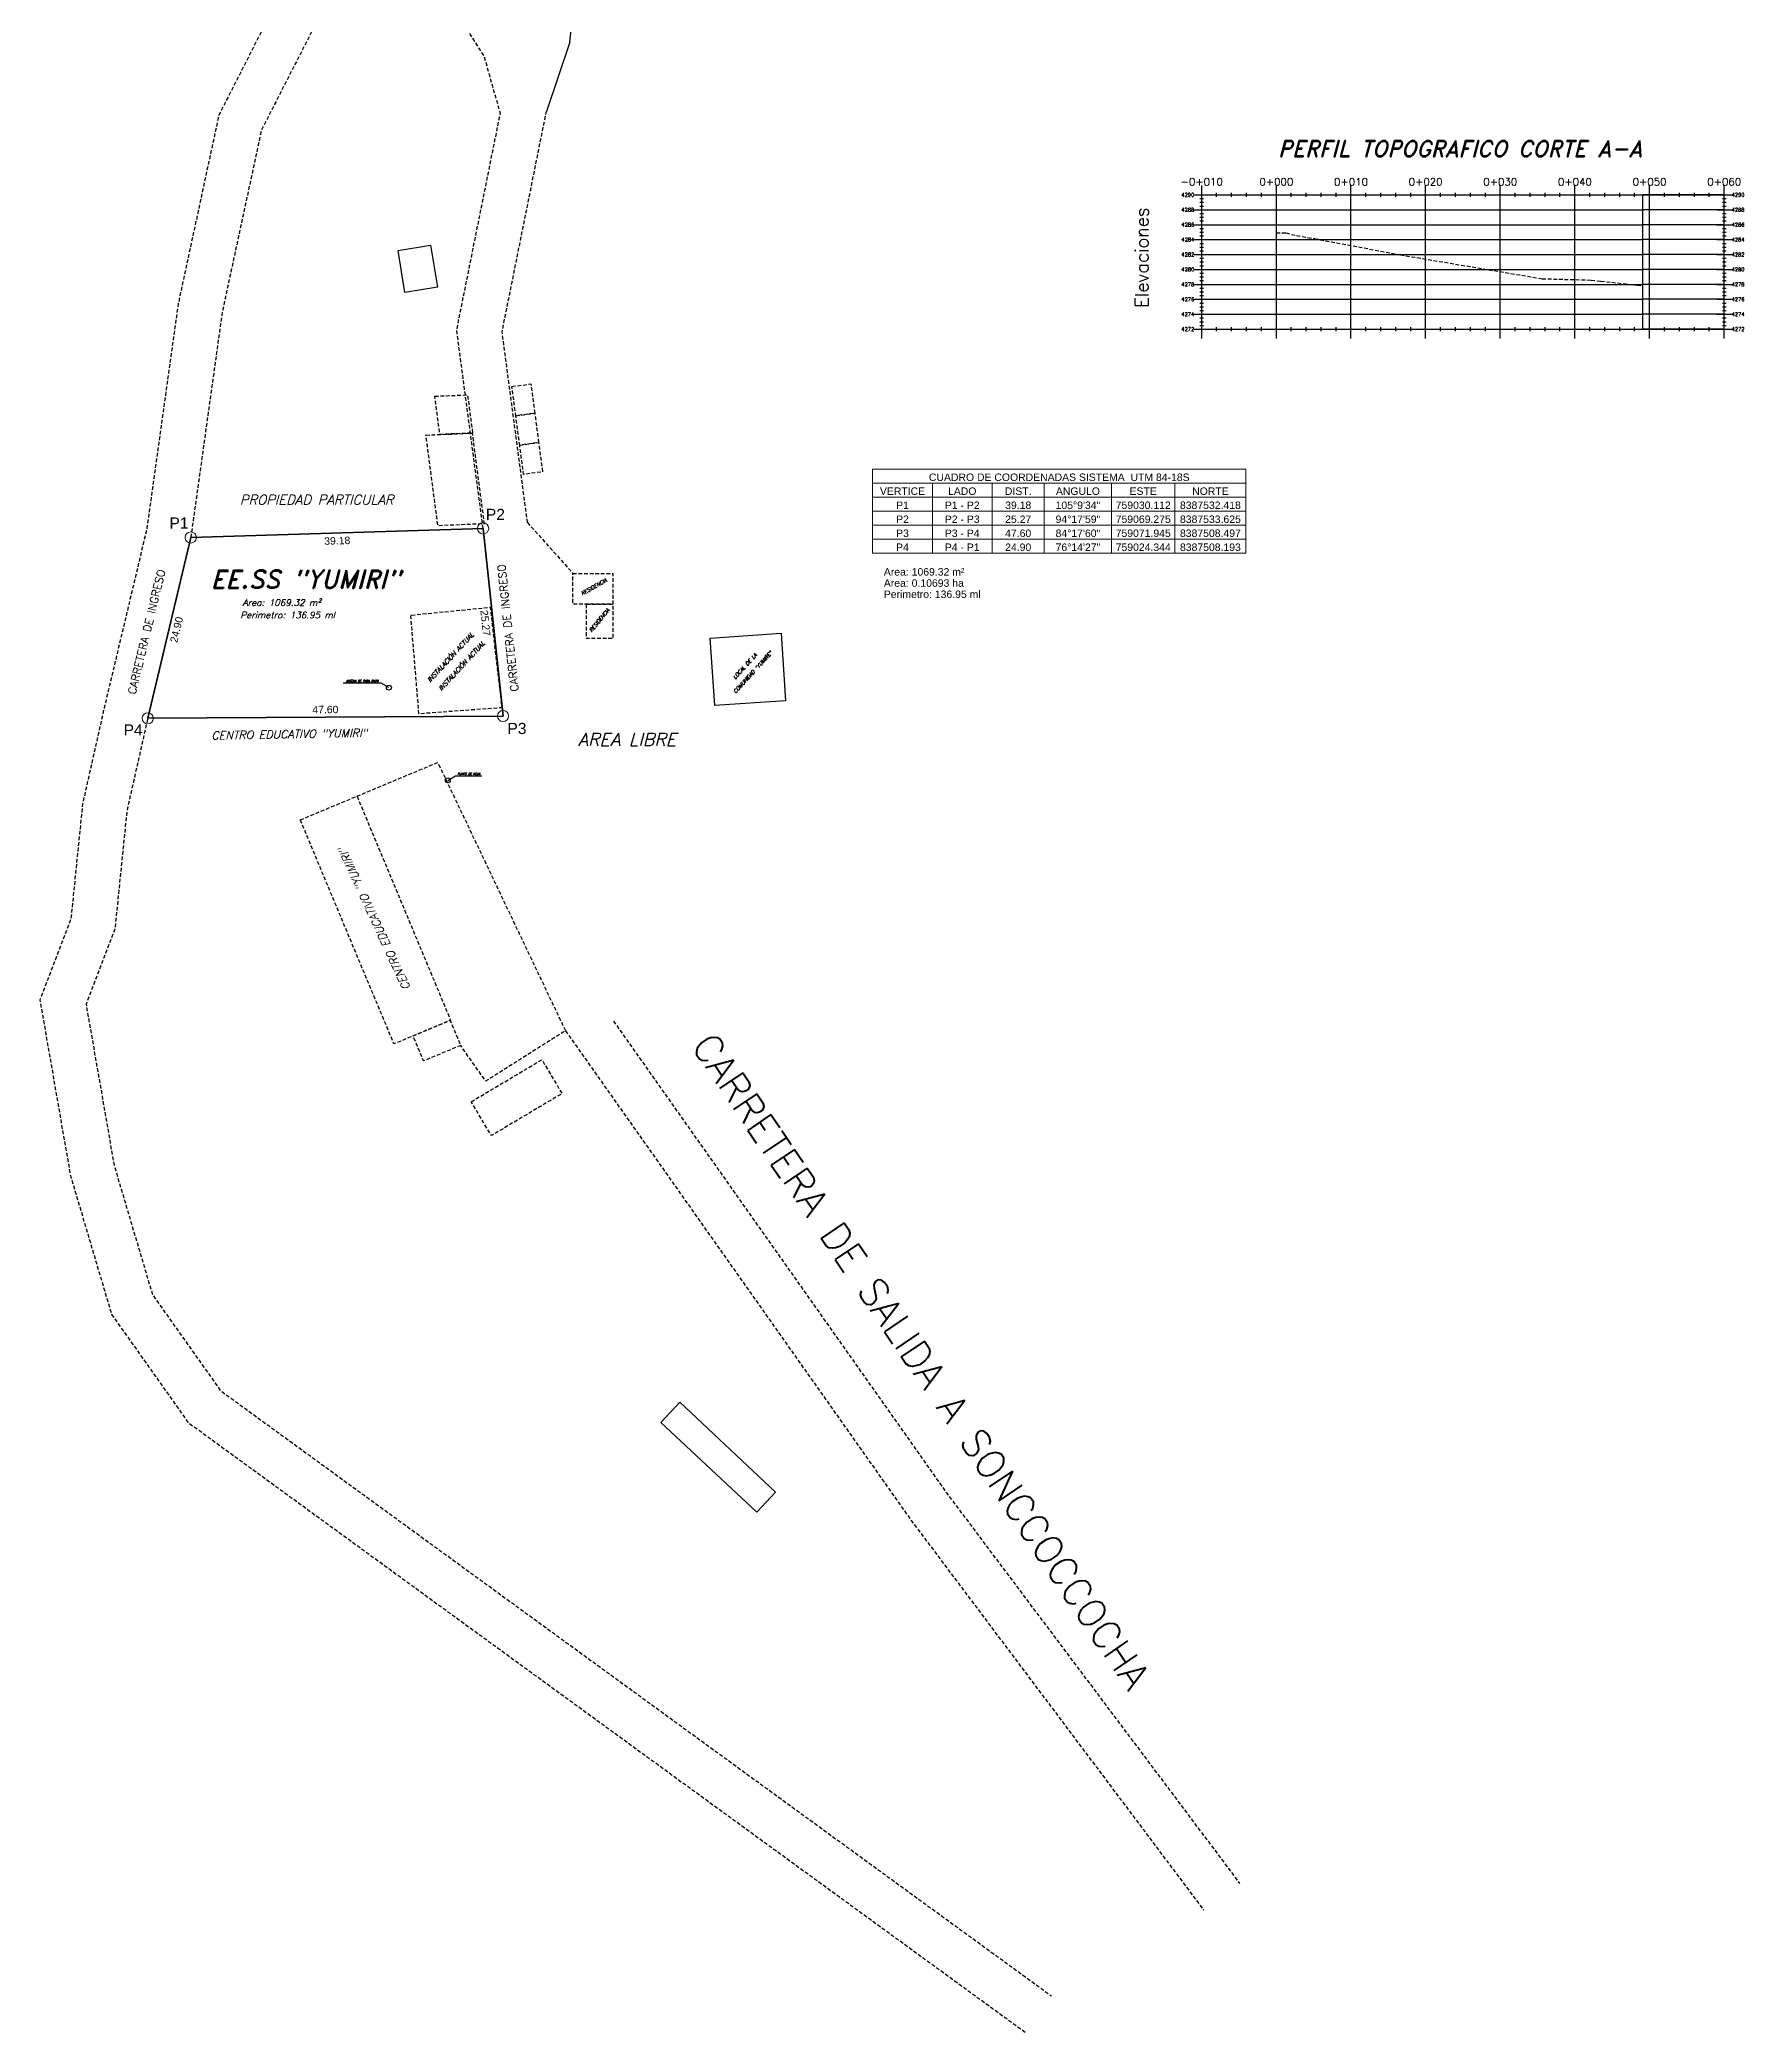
# Model space of a CAD drawing. Header units: metres. Extents: x 758904 to 760277, y 8387332 to 8387980.
# Drawn here: x 759009.9 to 759238.2, y 8387332.2 to 8387599.1 of the extents above; entities that cross this region are included whole.
import ezdxf
from ezdxf.enums import TextEntityAlignment as Align

# ---------------------------------------------------------------- set-up
doc = ezdxf.new("R2010")
doc.units = ezdxf.units.M
doc.linetypes.add('DASHED', pattern=[0.75, 0.5, -0.25])
for name, color, linetype, lineweight in [('08', 8, 'Continuous', 20), ('COTAS', 40, 'Continuous', 5), ('CUADROS', 9, 'Continuous', 20), ('PERIMETRO', 4, 'Continuous', 35), ('Texto calles', 7, 'Continuous', 18)]:
    doc.layers.add(name, color=color, linetype=linetype, lineweight=lineweight)
for name, color, linetype in [('C-ROAD-PROF', 1, 'DASHED'), ('C-ROAD-PROF-GRID-GEOM', 5, 'Continuous'), ('C-ROAD-PROF-GRID-MAJR', 8, 'Continuous'), ('C-ROAD-PROF-TEXT', 11, 'Continuous'), ('C-ROAD-PROF-TITL', 11, 'Continuous'), ('C-ROAD-PROF-TTLB', 5, 'Continuous'), ('Capa1', 7, 'DASHED'), ('NOMBRE', 40, 'Continuous')]:
    doc.layers.add(name, color=color, linetype=linetype)
doc.styles.add('ambiente', font='romand.shx', dxfattribs={"oblique": 15})
doc.styles.add('COTAS', font='arial.ttf')
doc.styles.add('CUADROS', font='arial.ttf')
doc.styles.get("Standard").update_dxf_attribs({"font": 'simplex.shx'})
doc.dimstyles.new('GenDist', dxfattribs={"dimtxt": 1, "dimasz": 0.75, "dimexe": 0.18, "dimexo": 0.0625, "dimgap": 0.375, "dimtad": 2, "dimzin": 1, "dimdsep": 46, "dimtxsty": 'COTAS', "dimcen": 0.09, "dimse1": 1, "dimse2": 1, "dimsd1": 1, "dimsd2": 1, "dimclrt": 1, "dimadec": 0, "dimazin": 0, "dimtfac": 1, "dimtofl": 0, "dimtmove": 0, "dimatfit": 3, "dimfxl": 1, "dimtolj": 1, "dimtzin": 0, "dimarcsym": 0})

# ---------------------------------------------------------------- blocks, each defined once
blk = doc.blocks.new('*D71')
at = {"layer": 'Defpoints', "color": 0, "transparency": 16777216}
for p in [(759030.11, 8387532.42), (759069.27, 8387533.62), (759069.28, 8387533.47)]:
    blk.add_point(p, dxfattribs=at)
at = {"layer": 'COTAS', "color": 1, "transparency": 16777216, "insert": (759049.73, 8387531.98), "char_height": 1, "attachment_point": 5, "rotation": 1.7652, "style": 'COTAS'}
blk.add_mtext('\\A1;39.18', dxfattribs=at)
blk = doc.blocks.new('*D72')
at = {"layer": 'Defpoints', "color": 0, "transparency": 16777216}
for p in [(759069.27, 8387533.62), (759071.8, 8387508.48), (759071.94, 8387508.5)]:
    blk.add_point(p, dxfattribs=at)
at = {"layer": 'COTAS', "color": 1, "transparency": 16777216, "insert": (759069.58, 8387520.95), "char_height": 1, "attachment_point": 5, "rotation": 276.0649, "style": 'COTAS'}
blk.add_mtext('\\A1;25.27', dxfattribs=at)
blk = doc.blocks.new('*D73')
at = {"layer": 'Defpoints', "color": 0, "transparency": 16777216}
for p in [(759024.34, 8387508.33), (759024.34, 8387508.19), (759071.94, 8387508.5)]:
    blk.add_point(p, dxfattribs=at)
at = {"layer": 'COTAS', "color": 1, "transparency": 16777216, "insert": (759048.14, 8387509.36), "char_height": 1, "attachment_point": 5, "rotation": 0.3648, "style": 'COTAS'}
blk.add_mtext('\\A1;47.60', dxfattribs=at)
blk = doc.blocks.new('*D74')
at = {"layer": 'Defpoints', "color": 0, "transparency": 16777216}
for p in [(759030.11, 8387532.42), (759030.23, 8387532.39), (759024.34, 8387508.19)]:
    blk.add_point(p, dxfattribs=at)
at = {"layer": 'COTAS', "color": 1, "transparency": 16777216, "insert": (759028.21, 8387520.07), "char_height": 1, "attachment_point": 5, "rotation": 76.6058, "style": 'COTAS'}
blk.add_mtext('\\A1;24.90', dxfattribs=at)
blk = doc.blocks.new('CC-Cuerpo')
at = {"layer": 'CUADROS'}
for p, q in [((0, 0), (0, 3.75)), ((0, 3.75), (100, 3.75)), ((0, 0), (100, 0)), ((16, 0), (16, 3.75)), ((32, 0), (32, 3.75)), ((46, 0), (46, 3.75)), ((64, 0), (64, 3.75)), ((81, 0), (81, 3.75)), ((100, 0), (100, 3.75))]:
    blk.add_line(p, q, dxfattribs=at)
at = {"layer": 'CUADROS', "style": 'CUADROS'}
for tag, p in [('V', (8, 0)), ('L', (24, 0)), ('D', (39, 0)), ('ANG', (55, 0)), ('X', (72.5, 0)), ('Y', (90.5, 0))]:
    blk.add_attdef(tag, text='', height=2, dxfattribs=at).set_placement(p, align=Align.BOTTOM_CENTER)
blk = doc.blocks.new('*U77')
at = {"layer": 'C-ROAD-PROF', "color": 1, "linetype": 'DASHED', "lineweight": -3}
for p, q in [((759175.55, 8387573.26), (759176.84, 8387573.22)), ((759176.84, 8387573.22), (759178.26, 8387572.86)), ((759178.26, 8387572.86), (759180.66, 8387572.46)), ((759180.66, 8387572.46), (759192.17, 8387570.29)), ((759192.17, 8387570.29), (759211.16, 8387567.09)), ((759211.16, 8387567.09), (759217.73, 8387566.91)), ((759217.73, 8387566.91), (759219.01, 8387566.77)), ((759219.01, 8387566.77), (759223.87, 8387566.24)), ((759223.87, 8387566.24), (759224.64, 8387566.12))]:
    blk.add_line(p, q, dxfattribs=at)

msp = doc.modelspace()

# ---------------------------------------------------------------- linework, layer by layer
msp.add_line((759069.275, 8387533.625, 4279.304), (759030.112, 8387532.418, 4279.304))
at = {"elevation": 4278.533, "flags": 128}
for points in [[(759080.913, 8387598.782), (759084.24, 8387630.392), (759087.626, 8387691.329), (759073.383, 8387747.485), (759066.936, 8387772.904), (759044.435, 8387807.585), (759044.435, 8387821.61), (759038.886, 8387868.279), (759040.868, 8387894.284)], [(759080.913, 8387598.782), (759077.753, 8387589.481)]]:
    msp.add_lwpolyline(points, dxfattribs=at)
for points in [[(759057.882, 8387570.891), (759062.244, 8387571.596), (759063.154, 8387565.969), (759058.792, 8387565.264)], [(759099.69, 8387518.943), (759109.193, 8387519.583), (759109.802, 8387510.541), (759100.299, 8387509.901)], [(759093.096, 8387413.854), (759105.925, 8387401.817), (759108.45, 8387404.507), (759095.621, 8387416.545)]]:
    msp.add_lwpolyline(points, close=True)
at = {"elevation": 4278.533}
msp.add_lwpolyline([(759069.275, 8387533.625), (759071.945, 8387508.497), (759024.344, 8387508.193), (759030.112, 8387532.418)], dxfattribs=at)
for centre in [(759056.646, 8387512.297, 4279.654), (759064.549, 8387499.88, 4279.1)]:
    msp.add_circle(centre, 0.333)
at = {"layer": '08', "lineweight": -2}
for points, elevation in [([(759056.646, 8387512.297), (759055.624, 8387512.883), (759050.509, 8387512.883)], 4279.654), ([(759064.549, 8387499.88), (759065.57, 8387500.466), (759069.118, 8387500.466)], 4279.1)]:
    msp.add_lwpolyline(points, dxfattribs=dict(at, elevation=elevation))
at = {"layer": 'C-ROAD-PROF-GRID-GEOM', "color": 5, "linetype": 'Continuous', "lineweight": -3}
for p, q in [((759175.546, 8387560.331), (759175.546, 8387578.331)), ((759224.643, 8387560.331), (759224.643, 8387578.331))]:
    msp.add_line(p, q, dxfattribs=at)
at = {"layer": 'C-ROAD-PROF-GRID-MAJR', "color": 8, "linetype": 'Continuous', "lineweight": -3}
for p, q in [((759165.546, 8387578.331), (759175.546, 8387578.331)), ((759165.546, 8387560.331), (759165.546, 8387578.331)), ((759175.546, 8387578.331), (759224.643, 8387578.331)), ((759175.546, 8387560.331), (759175.546, 8387578.331)), ((759185.546, 8387560.331), (759185.546, 8387578.331)), ((759195.546, 8387560.331), (759195.546, 8387578.331)), ((759205.546, 8387560.331), (759205.546, 8387578.331)), ((759215.546, 8387560.331), (759215.546, 8387578.331)), ((759235.546, 8387578.331), (759224.643, 8387578.331)), ((759225.546, 8387560.331), (759225.546, 8387578.331)), ((759235.546, 8387560.331), (759235.546, 8387578.331)), ((759165.546, 8387576.331), (759175.546, 8387576.331)), ((759165.546, 8387574.331), (759175.546, 8387574.331)), ((759175.546, 8387576.331), (759224.643, 8387576.331)), ((759175.546, 8387574.331), (759224.643, 8387574.331)), ((759235.546, 8387576.331), (759224.643, 8387576.331)), ((759235.546, 8387574.331), (759224.643, 8387574.331)), ((759165.546, 8387572.331), (759175.546, 8387572.331)), ((759175.546, 8387572.331), (759224.643, 8387572.331)), ((759235.546, 8387572.331), (759224.643, 8387572.331)), ((759165.546, 8387570.331), (759175.546, 8387570.331)), ((759175.546, 8387570.331), (759224.643, 8387570.331)), ((759235.546, 8387570.331), (759224.643, 8387570.331)), ((759165.546, 8387568.331), (759175.546, 8387568.331)), ((759165.546, 8387566.331), (759175.546, 8387566.331)), ((759175.546, 8387568.331), (759224.643, 8387568.331)), ((759175.546, 8387566.331), (759224.643, 8387566.331)), ((759235.546, 8387568.331), (759224.643, 8387568.331)), ((759235.546, 8387566.331), (759224.643, 8387566.331)), ((759165.546, 8387564.331), (759175.546, 8387564.331)), ((759175.546, 8387564.331), (759224.643, 8387564.331)), ((759235.546, 8387564.331), (759224.643, 8387564.331)), ((759165.546, 8387562.331), (759175.546, 8387562.331)), ((759175.546, 8387562.331), (759224.643, 8387562.331)), ((759235.546, 8387562.331), (759224.643, 8387562.331)), ((759165.546, 8387560.331), (759175.546, 8387560.331)), ((759175.546, 8387560.331), (759224.643, 8387560.331)), ((759235.546, 8387560.331), (759224.643, 8387560.331))]:
    msp.add_line(p, q, dxfattribs=at)
at = {"layer": 'C-ROAD-PROF-TEXT', "color": 11, "linetype": 'Continuous', "lineweight": -3}
for p, q in [((759165.546, 8387577.081), (759165.546, 8387579.581)), ((759175.546, 8387577.081), (759175.546, 8387579.581)), ((759185.546, 8387577.081), (759185.546, 8387579.581)), ((759195.546, 8387577.081), (759195.546, 8387579.581)), ((759205.546, 8387577.081), (759205.546, 8387579.581)), ((759215.546, 8387577.081), (759215.546, 8387579.581)), ((759225.546, 8387577.081), (759225.546, 8387579.581)), ((759235.546, 8387577.081), (759235.546, 8387579.581)), ((759164.546, 8387578.331), (759166.546, 8387578.331)), ((759165.296, 8387577.831), (759165.796, 8387577.831)), ((759165.296, 8387577.331), (759165.796, 8387577.331)), ((759165.296, 8387576.831), (759165.796, 8387576.831)), ((759167.546, 8387578.081), (759167.546, 8387578.581)), ((759169.546, 8387578.081), (759169.546, 8387578.581)), ((759171.546, 8387578.081), (759171.546, 8387578.581)), ((759173.546, 8387578.081), (759173.546, 8387578.581)), ((759177.546, 8387578.081), (759177.546, 8387578.581)), ((759179.546, 8387578.081), (759179.546, 8387578.581)), ((759181.546, 8387578.081), (759181.546, 8387578.581)), ((759183.546, 8387578.081), (759183.546, 8387578.581)), ((759187.546, 8387578.081), (759187.546, 8387578.581)), ((759189.546, 8387578.081), (759189.546, 8387578.581)), ((759191.546, 8387578.081), (759191.546, 8387578.581)), ((759193.546, 8387578.081), (759193.546, 8387578.581)), ((759197.546, 8387578.081), (759197.546, 8387578.581)), ((759199.546, 8387578.081), (759199.546, 8387578.581)), ((759201.546, 8387578.081), (759201.546, 8387578.581)), ((759203.546, 8387578.081), (759203.546, 8387578.581)), ((759207.546, 8387578.081), (759207.546, 8387578.581)), ((759209.546, 8387578.081), (759209.546, 8387578.581)), ((759211.546, 8387578.081), (759211.546, 8387578.581)), ((759213.546, 8387578.081), (759213.546, 8387578.581)), ((759217.546, 8387578.081), (759217.546, 8387578.581)), ((759219.546, 8387578.081), (759219.546, 8387578.581)), ((759221.546, 8387578.081), (759221.546, 8387578.581)), ((759223.546, 8387578.081), (759223.546, 8387578.581)), ((759227.546, 8387578.081), (759227.546, 8387578.581)), ((759229.546, 8387578.081), (759229.546, 8387578.581)), ((759231.546, 8387578.081), (759231.546, 8387578.581)), ((759233.546, 8387578.081), (759233.546, 8387578.581)), ((759234.546, 8387578.331), (759236.546, 8387578.331)), ((759235.296, 8387577.831), (759235.796, 8387577.831)), ((759235.296, 8387577.331), (759235.796, 8387577.331)), ((759235.296, 8387576.831), (759235.796, 8387576.831)), ((759164.546, 8387576.331), (759166.546, 8387576.331)), ((759164.546, 8387574.331), (759166.546, 8387574.331)), ((759165.296, 8387575.831), (759165.796, 8387575.831)), ((759165.296, 8387575.331), (759165.796, 8387575.331)), ((759165.296, 8387574.831), (759165.796, 8387574.831)), ((759234.546, 8387576.331), (759236.546, 8387576.331)), ((759234.546, 8387574.331), (759236.546, 8387574.331)), ((759235.296, 8387575.831), (759235.796, 8387575.831)), ((759235.296, 8387575.331), (759235.796, 8387575.331)), ((759235.296, 8387574.831), (759235.796, 8387574.831)), ((759164.546, 8387572.331), (759166.546, 8387572.331)), ((759165.296, 8387573.831), (759165.796, 8387573.831)), ((759165.296, 8387573.331), (759165.796, 8387573.331)), ((759165.296, 8387572.831), (759165.796, 8387572.831)), ((759165.296, 8387571.831), (759165.796, 8387571.831)), ((759165.296, 8387571.331), (759165.796, 8387571.331)), ((759234.546, 8387572.331), (759236.546, 8387572.331)), ((759235.296, 8387573.831), (759235.796, 8387573.831)), ((759235.296, 8387573.331), (759235.796, 8387573.331)), ((759235.296, 8387572.831), (759235.796, 8387572.831)), ((759235.296, 8387571.831), (759235.796, 8387571.831)), ((759235.296, 8387571.331), (759235.796, 8387571.331)), ((759164.546, 8387570.331), (759166.546, 8387570.331)), ((759165.296, 8387570.831), (759165.796, 8387570.831)), ((759165.296, 8387569.831), (759165.796, 8387569.831)), ((759165.296, 8387569.331), (759165.796, 8387569.331)), ((759165.296, 8387568.831), (759165.796, 8387568.831)), ((759234.546, 8387570.331), (759236.546, 8387570.331)), ((759235.296, 8387570.831), (759235.796, 8387570.831)), ((759235.296, 8387569.831), (759235.796, 8387569.831)), ((759235.296, 8387569.331), (759235.796, 8387569.331)), ((759235.296, 8387568.831), (759235.796, 8387568.831)), ((759164.546, 8387568.331), (759166.546, 8387568.331)), ((759164.546, 8387566.331), (759166.546, 8387566.331)), ((759165.296, 8387567.831), (759165.796, 8387567.831)), ((759165.296, 8387567.331), (759165.796, 8387567.331)), ((759165.296, 8387566.831), (759165.796, 8387566.831)), ((759165.296, 8387565.831), (759165.796, 8387565.831)), ((759234.546, 8387568.331), (759236.546, 8387568.331)), ((759234.546, 8387566.331), (759236.546, 8387566.331)), ((759235.296, 8387567.831), (759235.796, 8387567.831)), ((759235.296, 8387567.331), (759235.796, 8387567.331)), ((759235.296, 8387566.831), (759235.796, 8387566.831)), ((759235.296, 8387565.831), (759235.796, 8387565.831)), ((759164.546, 8387564.331), (759166.546, 8387564.331)), ((759165.296, 8387565.331), (759165.796, 8387565.331)), ((759165.296, 8387564.831), (759165.796, 8387564.831)), ((759165.296, 8387563.831), (759165.796, 8387563.831)), ((759165.296, 8387563.331), (759165.796, 8387563.331)), ((759234.546, 8387564.331), (759236.546, 8387564.331)), ((759235.296, 8387565.331), (759235.796, 8387565.331)), ((759235.296, 8387564.831), (759235.796, 8387564.831)), ((759235.296, 8387563.831), (759235.796, 8387563.831)), ((759235.296, 8387563.331), (759235.796, 8387563.331)), ((759164.546, 8387562.331), (759166.546, 8387562.331)), ((759165.296, 8387562.831), (759165.796, 8387562.831)), ((759165.296, 8387561.831), (759165.796, 8387561.831)), ((759165.296, 8387561.331), (759165.796, 8387561.331)), ((759165.296, 8387560.831), (759165.796, 8387560.831)), ((759165.546, 8387559.081), (759165.546, 8387561.581)), ((759167.546, 8387560.081), (759167.546, 8387560.581)), ((759169.546, 8387560.081), (759169.546, 8387560.581)), ((759171.546, 8387560.081), (759171.546, 8387560.581)), ((759173.546, 8387560.081), (759173.546, 8387560.581)), ((759175.546, 8387559.081), (759175.546, 8387561.581)), ((759177.546, 8387560.081), (759177.546, 8387560.581)), ((759179.546, 8387560.081), (759179.546, 8387560.581)), ((759181.546, 8387560.081), (759181.546, 8387560.581)), ((759183.546, 8387560.081), (759183.546, 8387560.581)), ((759185.546, 8387559.081), (759185.546, 8387561.581)), ((759187.546, 8387560.081), (759187.546, 8387560.581)), ((759189.546, 8387560.081), (759189.546, 8387560.581)), ((759191.546, 8387560.081), (759191.546, 8387560.581)), ((759193.546, 8387560.081), (759193.546, 8387560.581)), ((759195.546, 8387559.081), (759195.546, 8387561.581)), ((759197.546, 8387560.081), (759197.546, 8387560.581)), ((759199.546, 8387560.081), (759199.546, 8387560.581)), ((759201.546, 8387560.081), (759201.546, 8387560.581)), ((759203.546, 8387560.081), (759203.546, 8387560.581)), ((759205.546, 8387559.081), (759205.546, 8387561.581)), ((759207.546, 8387560.081), (759207.546, 8387560.581)), ((759209.546, 8387560.081), (759209.546, 8387560.581)), ((759211.546, 8387560.081), (759211.546, 8387560.581)), ((759213.546, 8387560.081), (759213.546, 8387560.581)), ((759215.546, 8387559.081), (759215.546, 8387561.581)), ((759217.546, 8387560.081), (759217.546, 8387560.581)), ((759219.546, 8387560.081), (759219.546, 8387560.581)), ((759221.546, 8387560.081), (759221.546, 8387560.581)), ((759223.546, 8387560.081), (759223.546, 8387560.581)), ((759225.546, 8387559.081), (759225.546, 8387561.581)), ((759227.546, 8387560.081), (759227.546, 8387560.581)), ((759229.546, 8387560.081), (759229.546, 8387560.581)), ((759231.546, 8387560.081), (759231.546, 8387560.581)), ((759233.546, 8387560.081), (759233.546, 8387560.581)), ((759234.546, 8387562.331), (759236.546, 8387562.331)), ((759235.296, 8387562.831), (759235.796, 8387562.831)), ((759235.296, 8387561.831), (759235.796, 8387561.831)), ((759235.296, 8387561.331), (759235.796, 8387561.331)), ((759235.296, 8387560.831), (759235.796, 8387560.831)), ((759235.546, 8387559.081), (759235.546, 8387561.581)), ((759164.546, 8387560.331), (759166.546, 8387560.331)), ((759234.546, 8387560.331), (759236.546, 8387560.331))]:
    msp.add_line(p, q, dxfattribs=at)
at = {"layer": 'C-ROAD-PROF-TTLB', "color": 5, "linetype": 'Continuous', "lineweight": -3}
for p, q in [((759165.546, 8387560.331), (759165.546, 8387578.331)), ((759165.546, 8387578.331), (759235.546, 8387578.331)), ((759235.546, 8387560.331), (759235.546, 8387578.331)), ((759165.546, 8387560.331), (759235.546, 8387560.331))]:
    msp.add_line(p, q, dxfattribs=at)
at = {"layer": 'Capa1', "elevation": 4278.533, "flags": 128}
for points in [[(759049.602, 8387638.278), (759043.763, 8387608.414), (759033.874, 8387589.026), (759028.41, 8387563.69), (759024.209, 8387533.529), (759018.499, 8387509.548), (759015.613, 8387496.745), (759014.051, 8387481.335), (759009.889, 8387470.473), (759013.982, 8387446.945), (759019.505, 8387428.315), (759029.751, 8387413.855), (759070.928, 8387383.856), (759141.896, 8387332.154)], [(759069.275, 8387533.625), (759065.739, 8387560.195), (759071.585, 8387589.244), (759069.414, 8387596.924), (759060.227, 8387611.281), (759056.38, 8387632.278), (759054.542, 8387632.278), (759049.49, 8387606.437), (759039.574, 8387586.996), (759034.322, 8387562.643), (759030.112, 8387532.418), (759024.344, 8387508.193), (759021.546, 8387495.78), (759019.939, 8387479.935), (759016.084, 8387469.872), (759019.834, 8387448.316), (759024.975, 8387430.973), (759034.079, 8387418.126), (759074.461, 8387388.706), (759145.429, 8387337.004)], [(759075.222, 8387534.416), (759071.819, 8387559.993), (759077.753, 8387589.481)], [(759075.222, 8387534.416), (759081.303, 8387527.615)]]:
    msp.add_lwpolyline(points, dxfattribs=at)
at = {"layer": 'Capa1', "flags": 128}
for points in [[(759073.132, 8387552.653), (759075.674, 8387552.989), (759076.193, 8387549.063), (759073.652, 8387548.727)], [(759062.801, 8387551.356), (759067.185, 8387551.528), (759067.862, 8387546.402), (759063.478, 8387546.23)], [(759073.652, 8387548.727), (759076.193, 8387549.063), (759076.713, 8387545.137), (759074.171, 8387544.801)], [(759061.616, 8387546.139), (759067.801, 8387546.394), (759069.405, 8387534.247), (759063.22, 8387533.992)], [(759074.171, 8387544.801), (759076.713, 8387545.137), (759077.232, 8387541.211), (759074.691, 8387540.874)], [(759044.783, 8387494.584), (759052.376, 8387497.757), (759064.92, 8387467.738), (759057.327, 8387464.565)], [(759059.898, 8387465.64), (759064.866, 8387467.716), (759066.268, 8387464.36), (759061.3, 8387462.284)], [(759067.675, 8387456.818), (759077.142, 8387462.451), (759079.846, 8387457.908), (759070.379, 8387452.274)]]:
    msp.add_lwpolyline(points, close=True, dxfattribs=at)
for points, elevation in [([(759081.303, 8387527.615), (759086.653, 8387527.615), (759086.653, 8387523.496), (759081.303, 8387523.496)], 4277.292), ([(759083.117, 8387523.496), (759086.653, 8387523.496), (759086.653, 8387518.89), (759083.117, 8387518.89)], 4277.292), ([(759059.542, 8387521.969), (759060.629, 8387508.829), (759071.81, 8387509.656), (759070.263, 8387523.038)], 4278.886)]:
    msp.add_lwpolyline(points, close=True, dxfattribs=dict(at, elevation=elevation))
for points in [[(759052.376, 8387497.757), (759063.194, 8387502.278), (759080.313, 8387466.322), (759069.612, 8387459.576), (759066.268, 8387464.36)], [(759086.738, 8387467.624), (759131.381, 8387404.376), (759170.63, 8387352.086)], [(759080.313, 8387466.322), (759126.53, 8387400.845), (759165.831, 8387348.484)]]:
    msp.add_lwpolyline(points, dxfattribs=at)
at = {"layer": 'COTAS'}
for centre in [(759069.275, 8387533.625, 1.5), (759030.112, 8387532.418, 1.5), (759024.344, 8387508.193, 1.5), (759071.945, 8387508.497, 1.5)]:
    msp.add_circle(centre, 0.75, dxfattribs=at)
at = {"layer": 'CUADROS'}
for p, q in [((759121.461, 8387537.814), (759121.461, 8387541.564)), ((759121.461, 8387541.564), (759171.461, 8387541.564)), ((759121.461, 8387539.689), (759171.461, 8387539.689)), ((759129.461, 8387537.814), (759129.461, 8387539.689)), ((759137.461, 8387537.814), (759137.461, 8387539.689)), ((759144.461, 8387537.814), (759144.461, 8387539.689)), ((759153.461, 8387537.814), (759153.461, 8387539.689)), ((759161.961, 8387537.814), (759161.961, 8387539.689)), ((759171.461, 8387537.814), (759171.461, 8387541.564)), ((759121.461, 8387537.814), (759171.461, 8387537.814))]:
    msp.add_line(p, q, dxfattribs=at)
at = {"layer": 'PERIMETRO', "elevation": 4278.533, "flags": 128}
msp.add_lwpolyline([(759030.112, 8387532.418), (759069.275, 8387533.625), (759071.945, 8387508.497), (759024.344, 8387508.193)], close=True, dxfattribs=at)

# ---------------------------------------------------------------- block references
at = {"layer": 'C-ROAD-PROF', "color": 1, "linetype": 'DASHED', "lineweight": -3}
msp.add_blockref('*U77', (0, 0), dxfattribs=at)
at = {"layer": 'CUADROS', "xscale": 0.5, "yscale": 0.5, "zscale": 0.5}
for p, values in [((759121.461, 8387535.939), {'V': 'P1', 'L': 'P1 - P2', 'D': '39.18', 'ANG': '105°9\'34"', 'X': '759030.112', 'Y': '8387532.418'}), ((759121.461, 8387534.064), {'V': 'P2', 'L': 'P2 - P3', 'D': '25.27', 'ANG': '94°17\'59"', 'X': '759069.275', 'Y': '8387533.625'}), ((759121.461, 8387532.189), {'V': 'P3', 'L': 'P3 - P4', 'D': '47.60', 'ANG': '84°17\'60"', 'X': '759071.945', 'Y': '8387508.497'}), ((759121.461, 8387530.314), {'V': 'P4', 'L': 'P4 - P1', 'D': '24.90', 'ANG': '76°14\'27"', 'X': '759024.344', 'Y': '8387508.193'})]:
    msp.add_blockref('CC-Cuerpo', p, dxfattribs=at).add_auto_attribs(values)

# ---------------------------------------------------------------- texts
at = {"layer": 'C-ROAD-PROF-TEXT', "color": 11, "linetype": 'Continuous', "lineweight": -3}
for s, insert, char_height, attachment_point in [('-0+010', (759165.546, 8387579.581), 1, 8), ('0+000', (759175.546, 8387579.581), 1, 8), ('0+010', (759185.546, 8387579.581), 1, 8), ('0+020', (759195.546, 8387579.581), 1, 8), ('0+030', (759205.546, 8387579.581), 1, 8), ('0+040', (759215.546, 8387579.581), 1, 8), ('0+050', (759225.546, 8387579.581), 1, 8), ('0+060', (759235.546, 8387579.581), 1, 8), ('4290', (759164.546, 8387578.331), 0.5, 6), ('4288', (759164.546, 8387576.331), 0.5, 6), ('4290', (759236.546, 8387578.331), 0.5, 4), ('4288', (759236.546, 8387576.331), 0.5, 4), ('4286', (759164.546, 8387574.331), 0.5, 6), ('4286', (759236.546, 8387574.331), 0.5, 4), ('4284', (759164.546, 8387572.331), 0.5, 6), ('4284', (759236.546, 8387572.331), 0.5, 4), ('4282', (759164.546, 8387570.331), 0.5, 6), ('4280', (759164.546, 8387568.331), 0.5, 6), ('4282', (759236.546, 8387570.331), 0.5, 4), ('4280', (759236.546, 8387568.331), 0.5, 4), ('4278', (759164.546, 8387566.331), 0.5, 6), ('4278', (759236.546, 8387566.331), 0.5, 4), ('4276', (759164.546, 8387564.331), 0.5, 6), ('4276', (759236.546, 8387564.331), 0.5, 4), ('4274', (759164.546, 8387562.331), 0.5, 6), ('4272', (759164.546, 8387560.331), 0.5, 6), ('4274', (759236.546, 8387562.331), 0.5, 4), ('4272', (759236.546, 8387560.331), 0.5, 4)]:
    msp.add_mtext(s, dxfattribs=dict(at, insert=insert, char_height=char_height, attachment_point=attachment_point))
at = {"layer": 'C-ROAD-PROF-TITL', "color": 11, "linetype": 'Continuous', "lineweight": -3, "insert": (759158.399, 8387569.917), "char_height": 1.75, "attachment_point": 8, "rotation": 90}
msp.add_mtext('Elevaciones', dxfattribs=at)
at = {"layer": 'CUADROS', "style": 'CUADROS'}
for s, p in [('VERTICE', (759125.461, 8387538.127)), ('LADO', (759133.461, 8387538.127)), ('DIST.', (759140.961, 8387538.127)), ('ANGULO', (759148.961, 8387538.127)), ('ESTE', (759157.711, 8387538.127)), ('NORTE', (759166.711, 8387538.127))]:
    msp.add_text(s, height=1, dxfattribs=at).set_placement(p, align=Align.CENTER)
msp.add_text('CUADRO DE COORDENADAS SISTEMA  UTM 84-18S', height=1, dxfattribs=at).set_placement((759146.461, 8387539.689), align=Align.BOTTOM_CENTER)
for s, p in [('P1', (759028.533, 8387534.355)), ('P2', (759070.918, 8387535.509)), ('P4', (759022.387, 8387506.638)), ('P3', (759073.809, 8387506.831))]:
    msp.add_text(s, height=1.5, dxfattribs=at).set_placement(p, align=Align.MIDDLE_CENTER)
for s, p in [('Area: 1069.32 m²', (759122.961, 8387527.314)), ('Area: 0.10693 ha', (759122.961, 8387525.814)), ('Perimetro: 136.95 ml', (759122.961, 8387524.314))]:
    msp.add_text(s, height=1, dxfattribs=at).set_placement(p)
at = {"layer": 'NOMBRE', "style": 'ambiente', "oblique": 15, "text_generation_flag": 6}
for s, height, rotation, p in [('PERFIL TOPOGRAFICO CORTE A-A', 2.16, 180, (759200.185, 8387584.519)), ('PROPIEDAD PARTICULAR', 1.296, 180, (759046.974, 8387537.478)), ('EE.SS "YUMIRI"', 2.43, 180, (759045.486, 8387526.823)), ('RESIDENCIA', 0.5062, 209.70202, (759084.11, 8387525.8)), ('RESIDENCIA', 0.5062, 230.80033, (759084.843, 8387521.319)), ('INSTALACIÓN ACTUAL', 0.63281, 227.19948, (759064.905, 8387516.359)), ('INSTALACIÓN ACTUAL', 0.63281, 227.19948, (759066.402, 8387515.216)), ('LOCAL DE LA ', 0.50625, 227.59486, (759104.474, 8387515.307)), ('COMUNIDAD "YUMIRE"', 0.50625, 227.59486, (759105.409, 8387514.373)), ('ANTENA DE PARA RAYO', 0.28125, 180, (759053.072, 8387513.185, 5349.568)), ('CENTRO EDUCATIVO "YUMIRI"', 1.08, 181.02375, (759043.312, 8387506.071)), ('PUNTO DE AGUA ', 0.28125, 180, (759067.46, 8387500.756, 4279.1)), ('CENTRO EDUCATIVO "YUMIRI"', 1.08, 294.78231, (759054.71, 8387481.329))]:
    msp.add_text(s, height=height, rotation=rotation, dxfattribs=at).set_placement(p, align=Align.MIDDLE_CENTER)
for s, height, p in [('Area: 1069.32 m²', 0.864, (759037.067, 8387523.267)), ('Perimetro: 136.95 ml', 0.864, (759036.766, 8387521.593)), ('AREA LIBRE', 1.728, (759081.972, 8387504.49))]:
    msp.add_text(s, height=height, rotation=180, dxfattribs=at).set_placement(p)
at = {"layer": 'Texto calles'}
for s, height, rotation, p in [('CARRETERA DE INGRESO', 1.05469, 96.03184, (759074.03, 8387511.837)), ('CARRETERA DE INGRESO', 1.05469, 76.43499, (759022.69, 8387511.326)), ('CARRETERA DE SALIDA A SONCCOCCOCHA', 3.75, 304.11242, (759097.071, 8387464.294))]:
    msp.add_text(s, height=height, rotation=rotation, dxfattribs=at).set_placement(p)

# ---------------------------------------------------------------- dimensions: what is measured, and where the dimension line sits
at = {"layer": 'COTAS'}
for p1, p2, distance, picture, middle in [((759024.344, 8387508.193), (759030.112, 8387532.418), -0.123, '*D74', (759028.21, 8387520.072)), ((759030.112, 8387532.418), (759069.275, 8387533.625), -0.159, '*D71', (759049.726, 8387531.977)), ((759069.275, 8387533.625), (759071.945, 8387508.497), -0.147, '*D72', (759069.583, 8387520.952)), ((759071.945, 8387508.497), (759024.344, 8387508.193), -0.134, '*D73', (759048.138, 8387509.365))]:
    dim = msp.add_aligned_dim(p1=p1, p2=p2, distance=distance, dimstyle='GenDist', dxfattribs=at)
    dim.commit()
    dim.dimension.update_dxf_attribs({"geometry": picture, "text_midpoint": middle})

doc.saveas('drawing.dxf')
